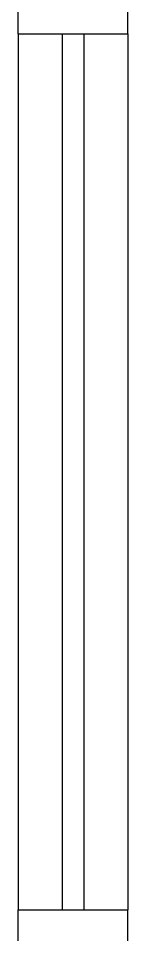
# Model space of a CAD drawing. Header units: metres. Extents: x 47789.1 to 47883.2, y 23415.6 to 23469.2.
# Drawn here: x 47838.069 to 47838.219, y 23452.866 to 23454.121 of the extents above; entities that cross this region are included whole.
import ezdxf

# ---------------------------------------------------------------- set-up
doc = ezdxf.new("R2010")
doc.units = ezdxf.units.M
doc.header["$LTSCALE"] = 0.25
for name, color, linetype in [('ARQ_ALV CT', 4, 'Continuous'), ('ARQ_ESQ CT', 30, 'Continuous'), ('ARQ_METAL CT', 2, 'Continuous')]:
    doc.layers.add(name, color=color, linetype=linetype)

msp = doc.modelspace()

# ---------------------------------------------------------------- linework, layer by layer
at = {"layer": 'ARQ_ALV CT'}
for p, q in [((47838.0688, 23454.1), (47838.0688, 23454.85)), ((47838.2188, 23454.1), (47838.2188, 23454.85)), ((47838.0688, 23454.1), (47838.2188, 23454.1)), ((47838.0688, 23451.9), (47838.0688, 23452.9)), ((47838.0688, 23452.9), (47838.2188, 23452.9)), ((47838.2188, 23451.9), (47838.2188, 23452.9))]:
    msp.add_line(p, q, dxfattribs=at)
at = {"layer": 'ARQ_ESQ CT'}
for p, q in [((47838.1288, 23454.1), (47838.1288, 23452.9)), ((47838.1588, 23454.1), (47838.1588, 23452.9))]:
    msp.add_line(p, q, dxfattribs=at)
at = {"layer": 'ARQ_METAL CT'}
for p, q in [((47838.0688, 23454.1), (47838.0688, 23452.9)), ((47838.2188, 23454.1), (47838.2188, 23452.9))]:
    msp.add_line(p, q, dxfattribs=at)

doc.saveas('drawing.dxf')
